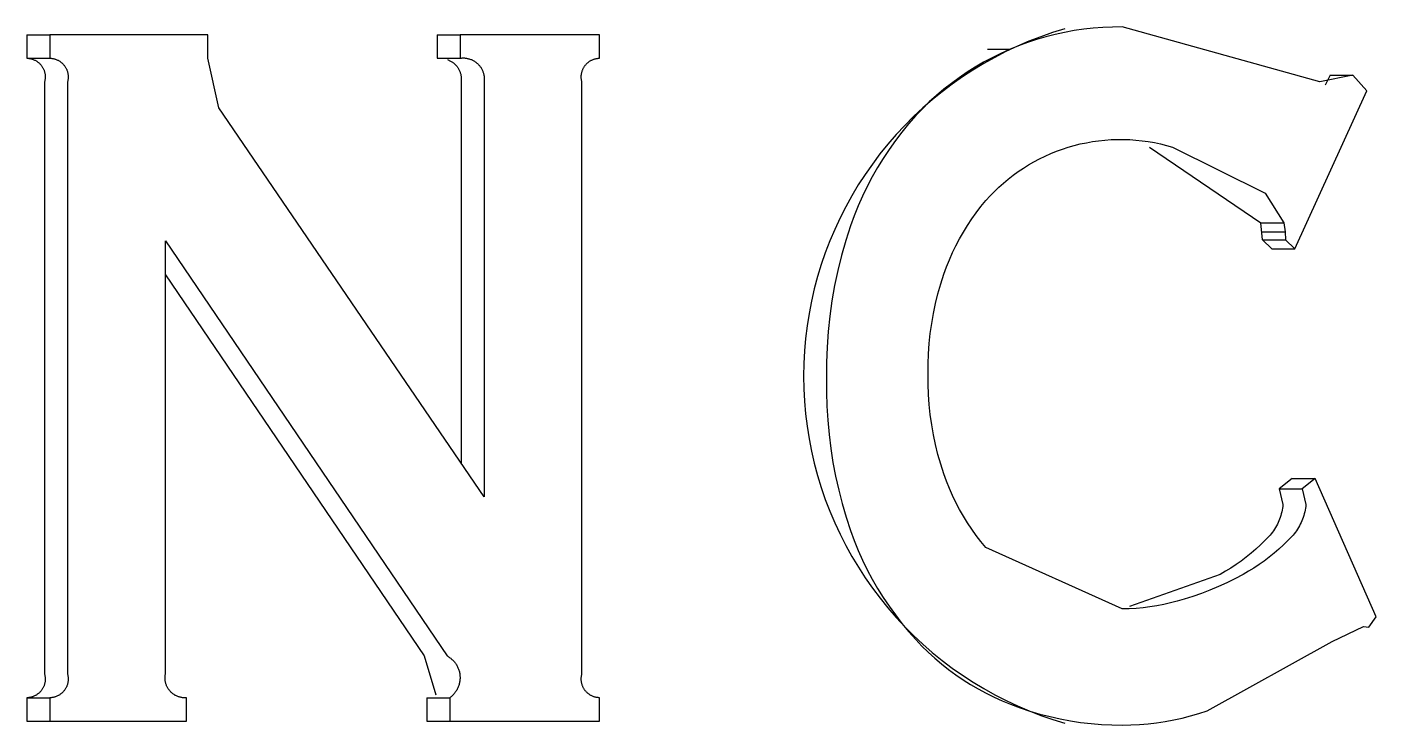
# Model space of a CAD drawing. Header units: millimetres. Extents: x 974 to 5700, y -47 to 3256.
# Drawn here: x 2800.243 to 2803.775, y 2651.844 to 2653.673 of the extents above; entities that cross this region are included whole.
import ezdxf

# ---------------------------------------------------------------- set-up
doc = ezdxf.new("R2010")
doc.units = ezdxf.units.MM
doc.header["$MEASUREMENT"] = 0
doc.layers.add('Utwórz2D linie widoczne', color=7, linetype='Continuous', true_color=0x000000)

msp = doc.modelspace()

# ---------------------------------------------------------------- linework, layer by layer
at = {"layer": 'Utwórz2D linie widoczne'}
for p, q in [((2800.2431, 2653.6526), (2800.2431, 2653.5911)), ((2800.2431, 2653.6526), (2800.3032, 2653.6526)), ((2800.3032, 2653.6526), (2800.3032, 2653.5911)), ((2800.7168, 2653.6526), (2800.3032, 2653.6526)), ((2800.7168, 2653.5911), (2800.7168, 2653.6526)), ((2801.3169, 2653.6526), (2801.3169, 2653.5911)), ((2801.3169, 2653.6526), (2801.377, 2653.6526)), ((2801.377, 2653.6526), (2801.377, 2653.5911)), ((2801.742, 2653.6526), (2801.377, 2653.6526)), ((2801.742, 2653.5911), (2801.742, 2653.6526)), ((2802.8976, 2653.6472), (2802.8668, 2653.6354)), ((2802.9111, 2653.6473), (2802.8869, 2653.6402)), ((2802.9287, 2653.6581), (2802.8976, 2653.6472)), ((2802.9355, 2653.6535), (2802.9111, 2653.6473)), ((2802.9603, 2653.6678), (2802.9287, 2653.6581)), ((2802.9602, 2653.6589), (2802.9355, 2653.6535)), ((2802.985, 2653.6634), (2802.9602, 2653.6589)), ((2803.01, 2653.6671), (2802.985, 2653.6634)), ((2803.0351, 2653.6699), (2803.01, 2653.6671)), ((2803.0602, 2653.6718), (2803.0351, 2653.6699)), ((2803.0855, 2653.6729), (2803.0602, 2653.6718)), ((2803.1107, 2653.673), (2803.0855, 2653.6729)), ((2803.628, 2653.5294), (2803.1107, 2653.673)), ((2802.7579, 2653.6149), (2802.818, 2653.6149)), ((2802.8066, 2653.6084), (2802.7772, 2653.5933)), ((2802.8159, 2653.614), (2802.7929, 2653.6036)), ((2802.8365, 2653.6224), (2802.8066, 2653.6084)), ((2802.8392, 2653.6235), (2802.8159, 2653.614)), ((2802.8668, 2653.6354), (2802.8365, 2653.6224)), ((2802.8629, 2653.6323), (2802.8392, 2653.6235)), ((2802.8869, 2653.6402), (2802.8629, 2653.6323)), ((2800.2431, 2653.5911), (2800.2448, 2653.5911)), ((2800.2431, 2653.5911), (2800.3032, 2653.5911)), ((2800.2448, 2653.5911), (2800.2465, 2653.5909)), ((2800.2465, 2653.5909), (2800.2482, 2653.5907)), ((2800.2482, 2653.5907), (2800.2499, 2653.5905)), ((2800.2499, 2653.5905), (2800.2516, 2653.5902)), ((2800.2516, 2653.5902), (2800.2532, 2653.5898)), ((2800.2532, 2653.5898), (2800.2549, 2653.5894)), ((2800.2549, 2653.5894), (2800.2565, 2653.5889)), ((2800.2565, 2653.5889), (2800.2581, 2653.5884)), ((2800.2581, 2653.5884), (2800.2597, 2653.5878)), ((2800.2597, 2653.5878), (2800.2613, 2653.5871)), ((2800.2613, 2653.5871), (2800.2628, 2653.5864)), ((2800.2628, 2653.5864), (2800.2644, 2653.5857)), ((2800.2644, 2653.5857), (2800.2659, 2653.5849)), ((2800.2659, 2653.5849), (2800.2673, 2653.584)), ((2800.2673, 2653.584), (2800.2688, 2653.5831)), ((2800.2688, 2653.5831), (2800.2702, 2653.5822)), ((2800.2702, 2653.5822), (2800.2716, 2653.5811)), ((2800.2716, 2653.5811), (2800.2729, 2653.5801)), ((2800.2729, 2653.5801), (2800.2742, 2653.579)), ((2800.2742, 2653.579), (2800.2755, 2653.5778)), ((2800.2755, 2653.5778), (2800.2767, 2653.5766)), ((2800.2767, 2653.5766), (2800.2779, 2653.5754)), ((2800.2779, 2653.5754), (2800.279, 2653.5741)), ((2800.279, 2653.5741), (2800.2801, 2653.5728)), ((2800.2801, 2653.5728), (2800.2811, 2653.5715)), ((2800.3032, 2653.5911), (2800.3049, 2653.5911)), ((2800.3049, 2653.5911), (2800.3066, 2653.5909)), ((2800.3066, 2653.5909), (2800.3083, 2653.5907)), ((2800.3083, 2653.5907), (2800.31, 2653.5905)), ((2800.31, 2653.5905), (2800.3117, 2653.5902)), ((2800.3117, 2653.5902), (2800.3133, 2653.5898)), ((2800.3133, 2653.5898), (2800.315, 2653.5894)), ((2800.315, 2653.5894), (2800.3166, 2653.5889)), ((2800.3166, 2653.5889), (2800.3182, 2653.5884)), ((2800.3182, 2653.5884), (2800.3198, 2653.5878)), ((2800.3198, 2653.5878), (2800.3214, 2653.5871)), ((2800.3214, 2653.5871), (2800.323, 2653.5864)), ((2800.323, 2653.5864), (2800.3245, 2653.5857)), ((2800.3245, 2653.5857), (2800.326, 2653.5849)), ((2800.326, 2653.5849), (2800.3275, 2653.584)), ((2800.3275, 2653.584), (2800.3289, 2653.5831)), ((2800.3289, 2653.5831), (2800.3303, 2653.5822)), ((2800.3303, 2653.5822), (2800.3317, 2653.5811)), ((2800.3317, 2653.5811), (2800.333, 2653.5801)), ((2800.333, 2653.5801), (2800.3343, 2653.579)), ((2800.3343, 2653.579), (2800.3356, 2653.5778)), ((2800.3356, 2653.5778), (2800.3368, 2653.5766)), ((2800.3368, 2653.5766), (2800.338, 2653.5754)), ((2800.338, 2653.5754), (2800.3391, 2653.5741)), ((2800.3391, 2653.5741), (2800.3402, 2653.5728)), ((2800.3402, 2653.5728), (2800.3412, 2653.5715)), ((2800.7458, 2653.4611), (2800.7168, 2653.5911)), ((2801.3169, 2653.5911), (2801.377, 2653.5911)), ((2801.3439, 2653.5874), (2801.3456, 2653.5868)), ((2801.3456, 2653.5868), (2801.3473, 2653.5861)), ((2801.3473, 2653.5861), (2801.349, 2653.5854)), ((2801.349, 2653.5854), (2801.3507, 2653.5846)), ((2801.3507, 2653.5846), (2801.3524, 2653.5838)), ((2801.3524, 2653.5838), (2801.354, 2653.5828)), ((2801.354, 2653.5828), (2801.3555, 2653.5819)), ((2801.3555, 2653.5819), (2801.3571, 2653.5809)), ((2801.3571, 2653.5809), (2801.3586, 2653.5798)), ((2801.3586, 2653.5798), (2801.3601, 2653.5787)), ((2801.3601, 2653.5787), (2801.3615, 2653.5775)), ((2801.3615, 2653.5775), (2801.3629, 2653.5763)), ((2801.3629, 2653.5763), (2801.3642, 2653.575)), ((2801.3642, 2653.575), (2801.3655, 2653.5737)), ((2801.3655, 2653.5737), (2801.3668, 2653.5723)), ((2801.3668, 2653.5723), (2801.368, 2653.5709)), ((2801.377, 2653.5911), (2801.3789, 2653.5914)), ((2801.3789, 2653.5914), (2801.3808, 2653.5916)), ((2801.3808, 2653.5916), (2801.3827, 2653.5917)), ((2801.3827, 2653.5917), (2801.3846, 2653.5917)), ((2801.3846, 2653.5917), (2801.3864, 2653.5917)), ((2801.3864, 2653.5917), (2801.3883, 2653.5917)), ((2801.3883, 2653.5917), (2801.3902, 2653.5915)), ((2801.3902, 2653.5915), (2801.3921, 2653.5913)), ((2801.3921, 2653.5913), (2801.394, 2653.5911)), ((2801.394, 2653.5911), (2801.3958, 2653.5907)), ((2801.3958, 2653.5907), (2801.3977, 2653.5903)), ((2801.3977, 2653.5903), (2801.3995, 2653.5899)), ((2801.3995, 2653.5899), (2801.4013, 2653.5894)), ((2801.4013, 2653.5894), (2801.4031, 2653.5888)), ((2801.4031, 2653.5888), (2801.4049, 2653.5881)), ((2801.4049, 2653.5881), (2801.4067, 2653.5874)), ((2801.4067, 2653.5874), (2801.4084, 2653.5867)), ((2801.4084, 2653.5867), (2801.4101, 2653.5858)), ((2801.4101, 2653.5858), (2801.4118, 2653.585)), ((2801.4118, 2653.585), (2801.4134, 2653.584)), ((2801.4134, 2653.584), (2801.415, 2653.583)), ((2801.415, 2653.583), (2801.4166, 2653.582)), ((2801.4166, 2653.582), (2801.4181, 2653.5809)), ((2801.4181, 2653.5809), (2801.4196, 2653.5797)), ((2801.4196, 2653.5797), (2801.4211, 2653.5785)), ((2801.4211, 2653.5785), (2801.4225, 2653.5773)), ((2801.4225, 2653.5773), (2801.4239, 2653.576)), ((2801.4239, 2653.576), (2801.4252, 2653.5746)), ((2801.4252, 2653.5746), (2801.4265, 2653.5732)), ((2801.4265, 2653.5732), (2801.4277, 2653.5718)), ((2801.4277, 2653.5718), (2801.4289, 2653.5703)), ((2801.704, 2653.5714), (2801.7051, 2653.5728)), ((2801.7051, 2653.5728), (2801.7062, 2653.5741)), ((2801.7062, 2653.5741), (2801.7073, 2653.5753)), ((2801.7073, 2653.5753), (2801.7085, 2653.5766)), ((2801.7085, 2653.5766), (2801.7097, 2653.5778)), ((2801.7097, 2653.5778), (2801.7109, 2653.5789)), ((2801.7109, 2653.5789), (2801.7122, 2653.58)), ((2801.7122, 2653.58), (2801.7136, 2653.5811)), ((2801.7136, 2653.5811), (2801.7149, 2653.5821)), ((2801.7149, 2653.5821), (2801.7163, 2653.583)), ((2801.7163, 2653.583), (2801.7178, 2653.584)), ((2801.7178, 2653.584), (2801.7192, 2653.5848)), ((2801.7192, 2653.5848), (2801.7207, 2653.5856)), ((2801.7207, 2653.5856), (2801.7223, 2653.5864)), ((2801.7223, 2653.5864), (2801.7238, 2653.5871)), ((2801.7238, 2653.5871), (2801.7254, 2653.5877)), ((2801.7254, 2653.5877), (2801.727, 2653.5883)), ((2801.727, 2653.5883), (2801.7286, 2653.5889)), ((2801.7286, 2653.5889), (2801.7302, 2653.5894)), ((2801.7302, 2653.5894), (2801.7319, 2653.5898)), ((2801.7319, 2653.5898), (2801.7335, 2653.5902)), ((2801.7335, 2653.5902), (2801.7352, 2653.5905)), ((2801.7352, 2653.5905), (2801.7369, 2653.5907)), ((2801.7369, 2653.5907), (2801.7386, 2653.5909)), ((2801.7386, 2653.5909), (2801.7403, 2653.5911)), ((2801.7403, 2653.5911), (2801.742, 2653.5911)), ((2802.7484, 2653.5773), (2802.7202, 2653.5602)), ((2802.748, 2653.5805), (2802.7262, 2653.5678)), ((2802.7702, 2653.5924), (2802.748, 2653.5805)), ((2802.7772, 2653.5933), (2802.7484, 2653.5773)), ((2802.7929, 2653.6036), (2802.7702, 2653.5924)), ((2800.2811, 2653.5715), (2800.2821, 2653.5701)), ((2800.2821, 2653.5701), (2800.2831, 2653.5687)), ((2800.2831, 2653.5687), (2800.284, 2653.5672)), ((2800.284, 2653.5672), (2800.2848, 2653.5658)), ((2800.2848, 2653.5658), (2800.2856, 2653.5642)), ((2800.2856, 2653.5642), (2800.2864, 2653.5627)), ((2800.2864, 2653.5627), (2800.287, 2653.5612)), ((2800.287, 2653.5612), (2800.2877, 2653.5596)), ((2800.2877, 2653.5596), (2800.2882, 2653.558)), ((2800.2882, 2653.558), (2800.2888, 2653.5563)), ((2800.2888, 2653.5563), (2800.2892, 2653.5547)), ((2800.2892, 2653.5547), (2800.2896, 2653.553)), ((2800.2896, 2653.553), (2800.29, 2653.5514)), ((2800.29, 2653.5514), (2800.2903, 2653.5497)), ((2800.2903, 2653.5497), (2800.2905, 2653.548)), ((2800.2905, 2653.548), (2800.2907, 2653.5463)), ((2800.2906, 2653.5378), (2800.2905, 2653.5361)), ((2800.2908, 2653.5395), (2800.2906, 2653.5378)), ((2800.2907, 2653.5463), (2800.2908, 2653.5446)), ((2800.2908, 2653.5446), (2800.2908, 2653.5429)), ((2800.2908, 2653.5429), (2800.2908, 2653.5412)), ((2800.2908, 2653.5412), (2800.2908, 2653.5395)), ((2800.3412, 2653.5715), (2800.3422, 2653.5701)), ((2800.3422, 2653.5701), (2800.3432, 2653.5687)), ((2800.3432, 2653.5687), (2800.3441, 2653.5672)), ((2800.3441, 2653.5672), (2800.3449, 2653.5658)), ((2800.3449, 2653.5658), (2800.3457, 2653.5642)), ((2800.3457, 2653.5642), (2800.3465, 2653.5627)), ((2800.3465, 2653.5627), (2800.3471, 2653.5612)), ((2800.3471, 2653.5612), (2800.3478, 2653.5596)), ((2800.3478, 2653.5596), (2800.3484, 2653.558)), ((2800.3484, 2653.558), (2800.3489, 2653.5563)), ((2800.3489, 2653.5563), (2800.3493, 2653.5547)), ((2800.3493, 2653.5547), (2800.3497, 2653.553)), ((2800.3497, 2653.553), (2800.3501, 2653.5514)), ((2800.3501, 2653.5514), (2800.3504, 2653.5497)), ((2800.3504, 2653.5497), (2800.3506, 2653.548)), ((2800.3506, 2653.548), (2800.3508, 2653.5463)), ((2800.3507, 2653.5378), (2800.3506, 2653.5361)), ((2800.3509, 2653.5395), (2800.3507, 2653.5378)), ((2800.3508, 2653.5463), (2800.3509, 2653.5446)), ((2800.3509, 2653.5446), (2800.3509, 2653.5429)), ((2800.3509, 2653.5429), (2800.3509, 2653.5412)), ((2800.3509, 2653.5412), (2800.3509, 2653.5395)), ((2801.368, 2653.5709), (2801.3692, 2653.5695)), ((2801.3692, 2653.5695), (2801.3703, 2653.568)), ((2801.3703, 2653.568), (2801.3713, 2653.5665)), ((2801.3713, 2653.5665), (2801.3723, 2653.5649)), ((2801.3723, 2653.5649), (2801.3733, 2653.5633)), ((2801.3733, 2653.5633), (2801.3742, 2653.5617)), ((2801.3742, 2653.5617), (2801.375, 2653.5601)), ((2801.375, 2653.5601), (2801.3758, 2653.5584)), ((2801.3758, 2653.5584), (2801.3765, 2653.5567)), ((2801.3765, 2653.5567), (2801.3772, 2653.5549)), ((2801.3772, 2653.5549), (2801.3778, 2653.5532)), ((2801.3778, 2653.5532), (2801.3783, 2653.5514)), ((2801.3783, 2653.5514), (2801.3788, 2653.5496)), ((2801.3788, 2653.5496), (2801.3792, 2653.5478)), ((2801.3792, 2653.5478), (2801.3795, 2653.546)), ((2801.3795, 2653.546), (2801.3798, 2653.5442)), ((2801.3798, 2653.5442), (2801.3801, 2653.5424)), ((2801.3801, 2653.5424), (2801.3802, 2653.5405)), ((2801.3802, 2653.5405), (2801.3803, 2653.5387)), ((2801.3803, 2653.5387), (2801.3803, 2653.5368)), ((2801.3803, 2653.5368), (2801.3803, 2653.535)), ((2801.4289, 2653.5703), (2801.43, 2653.5688)), ((2801.43, 2653.5688), (2801.4311, 2653.5673)), ((2801.4311, 2653.5673), (2801.4321, 2653.5657)), ((2801.4321, 2653.5657), (2801.4331, 2653.564)), ((2801.4331, 2653.564), (2801.434, 2653.5624)), ((2801.434, 2653.5624), (2801.4349, 2653.5607)), ((2801.4349, 2653.5607), (2801.4357, 2653.559)), ((2801.4357, 2653.559), (2801.4364, 2653.5572)), ((2801.4364, 2653.5572), (2801.4371, 2653.5555)), ((2801.4371, 2653.5555), (2801.4377, 2653.5537)), ((2801.4377, 2653.5537), (2801.4382, 2653.5519)), ((2801.4382, 2653.5519), (2801.4387, 2653.5501)), ((2801.4387, 2653.5501), (2801.4392, 2653.5482)), ((2801.4392, 2653.5482), (2801.4395, 2653.5464)), ((2801.4395, 2653.5464), (2801.4398, 2653.5445)), ((2801.4398, 2653.5445), (2801.4401, 2653.5426)), ((2801.4401, 2653.5426), (2801.4403, 2653.5407)), ((2801.4403, 2653.5407), (2801.4404, 2653.5389)), ((2801.4404, 2653.5389), (2801.4404, 2653.537)), ((2801.4404, 2653.537), (2801.4404, 2653.5351)), ((2801.6944, 2653.5446), (2801.6946, 2653.5463)), ((2801.6944, 2653.5429), (2801.6944, 2653.5446)), ((2801.6944, 2653.5412), (2801.6944, 2653.5429)), ((2801.6945, 2653.5395), (2801.6944, 2653.5412)), ((2801.6946, 2653.5378), (2801.6945, 2653.5395)), ((2801.6946, 2653.5463), (2801.6947, 2653.548)), ((2801.6948, 2653.5361), (2801.6946, 2653.5378)), ((2801.6947, 2653.548), (2801.695, 2653.5497)), ((2801.695, 2653.5497), (2801.6952, 2653.5513)), ((2801.6952, 2653.5513), (2801.6956, 2653.553)), ((2801.6956, 2653.553), (2801.696, 2653.5547)), ((2801.696, 2653.5547), (2801.6965, 2653.5563)), ((2801.6965, 2653.5563), (2801.697, 2653.5579)), ((2801.697, 2653.5579), (2801.6975, 2653.5595)), ((2801.6975, 2653.5595), (2801.6982, 2653.5611)), ((2801.6982, 2653.5611), (2801.6988, 2653.5627)), ((2801.6988, 2653.5627), (2801.6996, 2653.5642)), ((2801.6996, 2653.5642), (2801.7004, 2653.5657)), ((2801.7004, 2653.5657), (2801.7012, 2653.5672)), ((2801.7012, 2653.5672), (2801.7021, 2653.5686)), ((2801.7021, 2653.5686), (2801.7031, 2653.57)), ((2801.7031, 2653.57), (2801.704, 2653.5714)), ((2802.684, 2653.5401), (2802.6636, 2653.5252)), ((2802.6925, 2653.5422), (2802.6655, 2653.5232)), ((2802.7049, 2653.5543), (2802.684, 2653.5401)), ((2802.7202, 2653.5602), (2802.6925, 2653.5422)), ((2802.7262, 2653.5678), (2802.7049, 2653.5543)), ((2803.7151, 2653.5466), (2803.628, 2653.5294)), ((2803.655, 2653.5466), (2803.6425, 2653.5205)), ((2803.655, 2653.5466), (2803.7151, 2653.5466)), ((2803.7513, 2653.5056), (2803.7151, 2653.5466)), ((2800.2896, 2653.5311), (2800.2891, 2653.5294)), ((2800.2891, 2653.5294), (2800.2891, 2651.9768)), ((2800.2899, 2653.5327), (2800.2896, 2653.5311)), ((2800.2902, 2653.5344), (2800.2899, 2653.5327)), ((2800.2905, 2653.5361), (2800.2902, 2653.5344)), ((2800.3497, 2653.5311), (2800.3492, 2653.5294)), ((2800.3492, 2653.5294), (2800.3492, 2651.9768)), ((2800.35, 2653.5327), (2800.3497, 2653.5311)), ((2800.3503, 2653.5344), (2800.35, 2653.5327)), ((2800.3506, 2653.5361), (2800.3503, 2653.5344)), ((2801.3801, 2653.5313), (2801.3798, 2653.5294)), ((2801.3798, 2653.5294), (2801.3798, 2652.5301)), ((2801.3802, 2653.5331), (2801.3801, 2653.5313)), ((2801.3803, 2653.535), (2801.3802, 2653.5331)), ((2801.4402, 2653.5313), (2801.4399, 2653.5294)), ((2801.4399, 2653.5294), (2801.4399, 2652.4419)), ((2801.4403, 2653.5332), (2801.4402, 2653.5313)), ((2801.4404, 2653.5351), (2801.4403, 2653.5332)), ((2801.695, 2653.5344), (2801.6948, 2653.5361)), ((2801.6953, 2653.5327), (2801.695, 2653.5344)), ((2801.6957, 2653.5311), (2801.6953, 2653.5327)), ((2801.6961, 2653.5294), (2801.6957, 2653.5311)), ((2801.6961, 2651.9768), (2801.6961, 2653.5294)), ((2802.6392, 2653.5033), (2802.6136, 2653.4825)), ((2802.6438, 2653.5096), (2802.6245, 2653.4933)), ((2802.6655, 2653.5232), (2802.6392, 2653.5033)), ((2802.6636, 2653.5252), (2802.6438, 2653.5096)), ((2803.5628, 2653.0918), (2803.7513, 2653.5056)), ((2802.6058, 2653.4764), (2802.5877, 2653.4588)), ((2802.6136, 2653.4825), (2802.5888, 2653.4609)), ((2802.6245, 2653.4933), (2802.6058, 2653.4764)), ((2801.4399, 2652.4419), (2800.7458, 2653.4611)), ((2802.5647, 2653.4383), (2802.5414, 2653.4149)), ((2802.5702, 2653.4406), (2802.5517, 2653.4194)), ((2802.5888, 2653.4609), (2802.5647, 2653.4383)), ((2802.5877, 2653.4588), (2802.5702, 2653.4406)), ((2802.534, 2653.3976), (2802.517, 2653.3752)), ((2802.5414, 2653.4149), (2802.5189, 2653.3908)), ((2802.5517, 2653.4194), (2802.534, 2653.3976)), ((2802.4973, 2653.3659), (2802.4766, 2653.3402)), ((2802.5189, 2653.3908), (2802.4973, 2653.3659)), ((2802.517, 2653.3752), (2802.5007, 2653.3522)), ((2802.9697, 2653.358), (2802.9854, 2653.3625)), ((2802.9854, 2653.3625), (2803.0011, 2653.3664)), ((2803.0011, 2653.3664), (2803.0171, 2653.3698)), ((2803.0171, 2653.3698), (2803.0331, 2653.3727)), ((2803.0331, 2653.3727), (2803.0492, 2653.3749)), ((2803.0492, 2653.3749), (2803.0654, 2653.3766)), ((2803.0654, 2653.3766), (2803.0817, 2653.3778)), ((2803.0817, 2653.3778), (2803.0979, 2653.3784)), ((2803.0979, 2653.3784), (2803.1142, 2653.3784)), ((2803.1142, 2653.3784), (2803.1305, 2653.3778)), ((2803.1305, 2653.3778), (2803.1467, 2653.3767)), ((2803.1467, 2653.3767), (2803.1629, 2653.375)), ((2803.1629, 2653.375), (2803.1791, 2653.3728)), ((2803.1791, 2653.3728), (2803.1951, 2653.37)), ((2803.1951, 2653.37), (2803.211, 2653.3666)), ((2803.211, 2653.3666), (2803.2268, 2653.3627)), ((2803.2268, 2653.3627), (2803.2425, 2653.3582)), ((2802.4766, 2653.3402), (2802.4568, 2653.3138)), ((2802.4852, 2653.3287), (2802.4705, 2653.3047)), ((2802.5007, 2653.3522), (2802.4852, 2653.3287)), ((2802.8799, 2653.3199), (2802.8943, 2653.3276)), ((2802.8943, 2653.3276), (2802.9089, 2653.3347)), ((2802.9089, 2653.3347), (2802.9238, 2653.3413)), ((2802.9238, 2653.3413), (2802.9389, 2653.3474)), ((2802.9389, 2653.3474), (2802.9542, 2653.353)), ((2802.9542, 2653.353), (2802.9697, 2653.358)), ((2803.1824, 2653.3582), (2803.4738, 2653.1601)), ((2803.2425, 2653.3582), (2803.4855, 2653.2371)), ((2802.4568, 2653.3138), (2802.4379, 2653.2868)), ((2802.4705, 2653.3047), (2802.4566, 2653.2802)), ((2802.8253, 2653.2846), (2802.8385, 2653.2941)), ((2802.8385, 2653.2941), (2802.852, 2653.3032)), ((2802.852, 2653.3032), (2802.8658, 2653.3118)), ((2802.8658, 2653.3118), (2802.8799, 2653.3199)), ((2802.4199, 2653.2591), (2802.403, 2653.2308)), ((2802.4379, 2653.2868), (2802.4199, 2653.2591)), ((2802.4435, 2653.2553), (2802.4312, 2653.23)), ((2802.4566, 2653.2802), (2802.4435, 2653.2553)), ((2802.7879, 2653.2532), (2802.8, 2653.2641)), ((2802.8, 2653.2641), (2802.8125, 2653.2745)), ((2802.8125, 2653.2745), (2802.8253, 2653.2846)), ((2802.403, 2653.2308), (2802.387, 2653.2019)), ((2802.4312, 2653.23), (2802.4198, 2653.2043)), ((2802.7539, 2653.2181), (2802.7648, 2653.2302)), ((2802.7648, 2653.2302), (2802.7761, 2653.2419)), ((2802.7761, 2653.2419), (2802.7879, 2653.2532)), ((2803.4855, 2653.2371), (2803.5339, 2653.1601)), ((2802.387, 2653.2019), (2802.3721, 2653.1725)), ((2802.4198, 2653.2043), (2802.4093, 2653.1782)), ((2802.7168, 2653.1698), (2802.7286, 2653.1863)), ((2802.7286, 2653.1863), (2802.741, 2653.2024)), ((2802.741, 2653.2024), (2802.7539, 2653.2181)), ((2802.3721, 2653.1725), (2802.3582, 2653.1426)), ((2802.3996, 2653.1517), (2802.3871, 2653.1131)), ((2802.4093, 2653.1782), (2802.3996, 2653.1517)), ((2802.6949, 2653.1355), (2802.7056, 2653.1528)), ((2802.7056, 2653.1528), (2802.7168, 2653.1698)), ((2803.4784, 2653.1156), (2803.4738, 2653.1601)), ((2803.4738, 2653.1601), (2803.5339, 2653.1601)), ((2803.5339, 2653.1601), (2803.5374, 2653.1362)), ((2802.3582, 2653.1426), (2802.3453, 2653.1122)), ((2802.3871, 2653.1131), (2802.376, 2653.0741)), ((2802.6754, 2653.0999), (2802.6849, 2653.1179)), ((2802.6849, 2653.1179), (2802.6949, 2653.1355)), ((2803.4773, 2653.1362), (2803.5374, 2653.1362)), ((2803.4784, 2653.1156), (2803.5027, 2653.0918)), ((2803.4784, 2653.1156), (2803.5385, 2653.1156)), ((2803.5374, 2653.1362), (2803.5385, 2653.1156)), ((2803.5385, 2653.1156), (2803.5628, 2653.0918)), ((2800.6056, 2653.1124), (2801.3431, 2652.025)), ((2800.6056, 2651.9768), (2800.6056, 2653.1124)), ((2802.3335, 2653.0814), (2802.3228, 2653.0502)), ((2802.3453, 2653.1122), (2802.3335, 2653.0814)), ((2802.6584, 2653.063), (2802.6666, 2653.0816)), ((2802.6666, 2653.0816), (2802.6754, 2653.0999)), ((2803.5027, 2653.0918), (2803.5628, 2653.0918)), ((2802.3228, 2653.0502), (2802.3131, 2653.0187)), ((2802.376, 2653.0741), (2802.3662, 2653.0348)), ((2802.6439, 2653.025), (2802.6508, 2653.0441)), ((2802.6508, 2653.0441), (2802.6584, 2653.063)), ((2800.6056, 2653.0237), (2801.283, 2652.025)), ((2802.3131, 2653.0187), (2802.3046, 2652.9868)), ((2802.3662, 2653.0348), (2802.3578, 2652.9951)), ((2802.6358, 2652.9996), (2802.6439, 2653.025)), ((2802.3046, 2652.9868), (2802.2972, 2652.9546)), ((2802.3578, 2652.9951), (2802.3508, 2652.9551)), ((2802.6221, 2652.9482), (2802.6285, 2652.974)), ((2802.6285, 2652.974), (2802.6358, 2652.9996)), ((2802.2972, 2652.9546), (2802.2909, 2652.9222)), ((2802.3508, 2652.9551), (2802.3452, 2652.915)), ((2802.6167, 2652.9222), (2802.6221, 2652.9482)), ((2802.2909, 2652.9222), (2802.2858, 2652.8897)), ((2802.3452, 2652.915), (2802.341, 2652.8746)), ((2802.6121, 2652.8959), (2802.6167, 2652.9222)), ((2802.2858, 2652.8897), (2802.2818, 2652.8569)), ((2802.341, 2652.8746), (2802.3381, 2652.8342)), ((2802.6056, 2652.8431), (2802.6084, 2652.8696)), ((2802.6084, 2652.8696), (2802.6121, 2652.8959)), ((2802.2818, 2652.8569), (2802.2789, 2652.824)), ((2802.3381, 2652.8342), (2802.3368, 2652.7936)), ((2802.6038, 2652.8166), (2802.6056, 2652.8431)), ((2802.2789, 2652.824), (2802.2772, 2652.7911)), ((2802.6029, 2652.79), (2802.6038, 2652.8166)), ((2802.2772, 2652.7911), (2802.2766, 2652.7581)), ((2802.3368, 2652.7936), (2802.3368, 2652.7531)), ((2802.6029, 2652.7634), (2802.6029, 2652.79)), ((2802.6029, 2652.7367), (2802.6029, 2652.7634)), ((2802.2766, 2652.7581), (2802.2772, 2652.7251)), ((2802.2772, 2652.7251), (2802.2789, 2652.6922)), ((2802.3368, 2652.7531), (2802.3366, 2652.7161)), ((2802.6038, 2652.7102), (2802.6029, 2652.7367)), ((2802.2789, 2652.6922), (2802.2818, 2652.6593)), ((2802.3366, 2652.7161), (2802.3377, 2652.6791)), ((2802.6056, 2652.6836), (2802.6038, 2652.7102)), ((2802.2818, 2652.6593), (2802.2858, 2652.6266)), ((2802.3377, 2652.6791), (2802.3399, 2652.6422)), ((2802.6084, 2652.6571), (2802.6056, 2652.6836)), ((2802.6121, 2652.6308), (2802.6084, 2652.6571)), ((2802.2858, 2652.6266), (2802.291, 2652.594)), ((2802.3399, 2652.6422), (2802.3433, 2652.6053)), ((2802.6166, 2652.6046), (2802.6121, 2652.6308)), ((2802.291, 2652.594), (2802.2973, 2652.5616)), ((2802.3433, 2652.6053), (2802.3479, 2652.5686)), ((2802.6221, 2652.5785), (2802.6166, 2652.6046)), ((2802.2973, 2652.5616), (2802.3047, 2652.5295)), ((2802.3479, 2652.5686), (2802.3536, 2652.5321)), ((2802.6285, 2652.5527), (2802.6221, 2652.5785)), ((2802.6358, 2652.5271), (2802.6285, 2652.5527)), ((2802.3047, 2652.5295), (2802.3132, 2652.4976)), ((2802.3536, 2652.5321), (2802.3605, 2652.4957)), ((2802.6439, 2652.5018), (2802.6358, 2652.5271)), ((2802.3132, 2652.4976), (2802.3228, 2652.466)), ((2802.3605, 2652.4957), (2802.3686, 2652.4596)), ((2802.6508, 2652.4827), (2802.6439, 2652.5018)), ((2802.6584, 2652.4638), (2802.6508, 2652.4827)), ((2803.5558, 2652.4896), (2803.5221, 2652.4626)), ((2803.5558, 2652.4896), (2803.6159, 2652.4896)), ((2803.6159, 2652.4896), (2803.5822, 2652.4626)), ((2803.7755, 2652.1275), (2803.6159, 2652.4896)), ((2802.3228, 2652.466), (2802.3335, 2652.4348)), ((2802.3686, 2652.4596), (2802.3778, 2652.4238)), ((2802.6666, 2652.4452), (2802.6584, 2652.4638)), ((2802.6754, 2652.4269), (2802.6666, 2652.4452)), ((2803.5221, 2652.4626), (2803.5317, 2652.4213)), ((2803.5221, 2652.4626), (2803.5822, 2652.4626)), ((2803.5822, 2652.4626), (2803.5918, 2652.4213)), ((2802.3335, 2652.4348), (2802.3453, 2652.404)), ((2802.3778, 2652.4238), (2802.3882, 2652.3883)), ((2802.6848, 2652.4089), (2802.6754, 2652.4269)), ((2802.6949, 2652.3912), (2802.6848, 2652.4089)), ((2803.5297, 2652.4068), (2803.5287, 2652.402)), ((2803.5305, 2652.4116), (2803.5297, 2652.4068)), ((2803.5312, 2652.4164), (2803.5305, 2652.4116)), ((2803.5317, 2652.4213), (2803.5312, 2652.4164)), ((2803.5898, 2652.4068), (2803.5888, 2652.402)), ((2803.5907, 2652.4116), (2803.5898, 2652.4068)), ((2803.5913, 2652.4164), (2803.5907, 2652.4116)), ((2803.5918, 2652.4213), (2803.5913, 2652.4164)), ((2802.3453, 2652.404), (2802.3582, 2652.3737)), ((2802.3582, 2652.3737), (2802.3721, 2652.3437)), ((2802.3882, 2652.3883), (2802.3996, 2652.3531)), ((2802.7056, 2652.3739), (2802.6949, 2652.3912)), ((2802.7168, 2652.357), (2802.7056, 2652.3739)), ((2803.5193, 2652.3742), (2803.5172, 2652.3698)), ((2803.5212, 2652.3787), (2803.5193, 2652.3742)), ((2803.5231, 2652.3832), (2803.5212, 2652.3787)), ((2803.5247, 2652.3878), (2803.5231, 2652.3832)), ((2803.5262, 2652.3925), (2803.5247, 2652.3878)), ((2803.5275, 2652.3972), (2803.5262, 2652.3925)), ((2803.5287, 2652.402), (2803.5275, 2652.3972)), ((2803.5794, 2652.3742), (2803.5773, 2652.3698)), ((2803.5814, 2652.3787), (2803.5794, 2652.3742)), ((2803.5832, 2652.3832), (2803.5814, 2652.3787)), ((2803.5848, 2652.3878), (2803.5832, 2652.3832)), ((2803.5863, 2652.3925), (2803.5848, 2652.3878)), ((2803.5876, 2652.3972), (2803.5863, 2652.3925)), ((2803.5888, 2652.402), (2803.5876, 2652.3972)), ((2802.3721, 2652.3437), (2802.3871, 2652.3143)), ((2802.3996, 2652.3531), (2802.4093, 2652.3269)), ((2802.7286, 2652.3404), (2802.7168, 2652.357)), ((2802.741, 2652.3243), (2802.7286, 2652.3404)), ((2803.4949, 2652.3377), (2803.4915, 2652.3342)), ((2803.4982, 2652.3413), (2803.4949, 2652.3377)), ((2803.5013, 2652.3451), (2803.4982, 2652.3413)), ((2803.5043, 2652.349), (2803.5013, 2652.3451)), ((2803.5072, 2652.353), (2803.5043, 2652.349)), ((2803.5099, 2652.357), (2803.5072, 2652.353)), ((2803.5124, 2652.3612), (2803.5099, 2652.357)), ((2803.5149, 2652.3655), (2803.5124, 2652.3612)), ((2803.5172, 2652.3698), (2803.5149, 2652.3655)), ((2803.555, 2652.3377), (2803.5517, 2652.3342)), ((2803.5583, 2652.3413), (2803.555, 2652.3377)), ((2803.5614, 2652.3451), (2803.5583, 2652.3413)), ((2803.5644, 2652.349), (2803.5614, 2652.3451)), ((2803.5673, 2652.353), (2803.5644, 2652.349)), ((2803.57, 2652.357), (2803.5673, 2652.353)), ((2803.5726, 2652.3612), (2803.57, 2652.357)), ((2803.575, 2652.3655), (2803.5726, 2652.3612)), ((2803.5773, 2652.3698), (2803.575, 2652.3655)), ((2802.3871, 2652.3143), (2802.4031, 2652.2855)), ((2802.4093, 2652.3269), (2802.4198, 2652.3011)), ((2802.4198, 2652.3011), (2802.4312, 2652.2756)), ((2802.7539, 2652.3086), (2802.741, 2652.3243)), ((2803.1107, 2652.1478), (2802.7539, 2652.3086)), ((2803.4608, 2652.3046), (2803.4485, 2652.2938)), ((2803.4728, 2652.3158), (2803.4608, 2652.3046)), ((2803.4844, 2652.3274), (2803.4728, 2652.3158)), ((2803.488, 2652.3307), (2803.4844, 2652.3274)), ((2803.4915, 2652.3342), (2803.488, 2652.3307)), ((2803.5209, 2652.3046), (2803.5086, 2652.2938)), ((2803.5329, 2652.3158), (2803.5209, 2652.3046)), ((2803.5445, 2652.3274), (2803.5329, 2652.3158)), ((2803.5482, 2652.3307), (2803.5445, 2652.3274)), ((2803.5517, 2652.3342), (2803.5482, 2652.3307)), ((2802.4031, 2652.2855), (2802.42, 2652.2572)), ((2802.4312, 2652.2756), (2802.4434, 2652.2505)), ((2803.4226, 2652.2735), (2803.4092, 2652.2641)), ((2803.4357, 2652.2835), (2803.4226, 2652.2735)), ((2803.4485, 2652.2938), (2803.4357, 2652.2835)), ((2803.4827, 2652.2735), (2803.4693, 2652.2641)), ((2803.4958, 2652.2835), (2803.4827, 2652.2735)), ((2803.5086, 2652.2938), (2803.4958, 2652.2835)), ((2802.42, 2652.2572), (2802.438, 2652.2295)), ((2802.438, 2652.2295), (2802.4569, 2652.2024)), ((2802.4434, 2652.2505), (2802.4565, 2652.2259)), ((2803.3672, 2652.2385), (2803.1297, 2652.1542)), ((2803.3815, 2652.2466), (2803.3672, 2652.2385)), ((2803.3955, 2652.2551), (2803.3815, 2652.2466)), ((2803.4092, 2652.2641), (2803.3955, 2652.2551)), ((2803.4273, 2652.2385), (2803.4061, 2652.2272)), ((2803.4416, 2652.2466), (2803.4273, 2652.2385)), ((2803.4556, 2652.2551), (2803.4416, 2652.2466)), ((2803.4693, 2652.2641), (2803.4556, 2652.2551)), ((2802.4565, 2652.2259), (2802.4704, 2652.2017)), ((2802.4569, 2652.2024), (2802.4767, 2652.1761)), ((2802.4704, 2652.2017), (2802.4852, 2652.178)), ((2803.3407, 2652.1973), (2803.3183, 2652.1888)), ((2803.3628, 2652.2066), (2803.3407, 2652.1973)), ((2803.3846, 2652.2166), (2803.3628, 2652.2066)), ((2803.4061, 2652.2272), (2803.3846, 2652.2166)), ((2802.4767, 2652.1761), (2802.4974, 2652.1504)), ((2802.4852, 2652.178), (2802.5007, 2652.1548)), ((2803.2197, 2652.1597), (2803.2017, 2652.1562)), ((2803.2375, 2652.1638), (2803.2197, 2652.1597)), ((2803.2552, 2652.1684), (2803.2375, 2652.1638)), ((2803.2727, 2652.1737), (2803.2552, 2652.1684)), ((2803.2956, 2652.1809), (2803.2727, 2652.1737)), ((2803.3183, 2652.1888), (2803.2956, 2652.1809)), ((2802.4974, 2652.1504), (2802.519, 2652.1255)), ((2802.5007, 2652.1548), (2802.5169, 2652.1322)), ((2802.5169, 2652.1322), (2802.534, 2652.1101)), ((2802.519, 2652.1255), (2802.5415, 2652.1013)), ((2803.129, 2652.1483), (2803.1107, 2652.1478)), ((2803.1473, 2652.1493), (2803.129, 2652.1483)), ((2803.1655, 2652.151), (2803.1473, 2652.1493)), ((2803.1836, 2652.1533), (2803.1655, 2652.151)), ((2803.2017, 2652.1562), (2803.1836, 2652.1533)), ((2803.7563, 2652.1001), (2803.7755, 2652.1275)), ((2802.534, 2652.1101), (2802.5517, 2652.0886)), ((2802.5415, 2652.1013), (2802.5648, 2652.078)), ((2802.5517, 2652.0886), (2802.5702, 2652.0677)), ((2803.6607, 2652.0624), (2803.7428, 2652.1018)), ((2803.7429, 2652.1018), (2803.7563, 2652.1001)), ((2802.5648, 2652.078), (2802.5889, 2652.0554)), ((2802.5702, 2652.0677), (2802.5863, 2652.0508)), ((2802.5889, 2652.0554), (2802.6137, 2652.0337)), ((2803.3331, 2651.8811), (2803.6607, 2652.0624)), ((2801.283, 2652.025), (2801.3138, 2651.923)), ((2801.3431, 2652.025), (2801.345, 2652.0238)), ((2801.345, 2652.0238), (2801.347, 2652.0227)), ((2801.347, 2652.0227), (2801.3488, 2652.0214)), ((2801.3488, 2652.0214), (2801.3507, 2652.0201)), ((2801.3507, 2652.0201), (2801.3525, 2652.0187)), ((2801.3525, 2652.0187), (2801.3542, 2652.0173)), ((2802.5863, 2652.0508), (2802.603, 2652.0346)), ((2802.603, 2652.0346), (2802.6202, 2652.0189)), ((2802.6137, 2652.0337), (2802.6393, 2652.0129)), ((2802.6202, 2652.0189), (2802.638, 2652.0038)), ((2801.3542, 2652.0173), (2801.3559, 2652.0158)), ((2801.3559, 2652.0158), (2801.3575, 2652.0142)), ((2801.3575, 2652.0142), (2801.3591, 2652.0126)), ((2801.3591, 2652.0126), (2801.3606, 2652.011)), ((2801.3606, 2652.011), (2801.3621, 2652.0092)), ((2801.3621, 2652.0092), (2801.3635, 2652.0075)), ((2801.3635, 2652.0075), (2801.3649, 2652.0057)), ((2801.3649, 2652.0057), (2801.3661, 2652.0038)), ((2801.3661, 2652.0038), (2801.3674, 2652.0019)), ((2801.3674, 2652.0019), (2801.3685, 2652)), ((2801.3685, 2652), (2801.3696, 2651.998)), ((2801.3696, 2651.998), (2801.3706, 2651.996)), ((2801.3706, 2651.996), (2801.3715, 2651.9939)), ((2801.3715, 2651.9939), (2801.3724, 2651.9918)), ((2801.3724, 2651.9918), (2801.3732, 2651.9897)), ((2801.3732, 2651.9897), (2801.3739, 2651.9876)), ((2801.3739, 2651.9876), (2801.3746, 2651.9854)), ((2801.3746, 2651.9854), (2801.3752, 2651.9832)), ((2801.3752, 2651.9832), (2801.3757, 2651.981)), ((2802.638, 2652.0038), (2802.6562, 2651.9894)), ((2802.6393, 2652.0129), (2802.6657, 2651.993)), ((2802.6562, 2651.9894), (2802.675, 2651.9756)), ((2802.6657, 2651.993), (2802.6927, 2651.9741)), ((2800.2882, 2651.9483), (2800.2877, 2651.9467)), ((2800.2888, 2651.9499), (2800.2882, 2651.9483)), ((2800.2892, 2651.9516), (2800.2888, 2651.9499)), ((2800.2891, 2651.9768), (2800.2896, 2651.9752)), ((2800.2896, 2651.9532), (2800.2892, 2651.9516)), ((2800.2896, 2651.9752), (2800.2899, 2651.9735)), ((2800.29, 2651.9549), (2800.2896, 2651.9532)), ((2800.2899, 2651.9735), (2800.2902, 2651.9718)), ((2800.2903, 2651.9566), (2800.29, 2651.9549)), ((2800.2902, 2651.9718), (2800.2905, 2651.9702)), ((2800.2905, 2651.9583), (2800.2903, 2651.9566)), ((2800.2905, 2651.9702), (2800.2906, 2651.9685)), ((2800.2907, 2651.96), (2800.2905, 2651.9583)), ((2800.2906, 2651.9685), (2800.2908, 2651.9668)), ((2800.2908, 2651.9617), (2800.2907, 2651.96)), ((2800.2908, 2651.9668), (2800.2908, 2651.9651)), ((2800.2908, 2651.9651), (2800.2908, 2651.9634)), ((2800.2908, 2651.9634), (2800.2908, 2651.9617)), ((2800.3483, 2651.9483), (2800.3478, 2651.9467)), ((2800.3489, 2651.9499), (2800.3483, 2651.9483)), ((2800.3493, 2651.9516), (2800.3489, 2651.9499)), ((2800.3492, 2651.9768), (2800.3497, 2651.9752)), ((2800.3497, 2651.9532), (2800.3493, 2651.9516)), ((2800.3497, 2651.9752), (2800.35, 2651.9735)), ((2800.3501, 2651.9549), (2800.3497, 2651.9532)), ((2800.35, 2651.9735), (2800.3503, 2651.9718)), ((2800.3504, 2651.9566), (2800.3501, 2651.9549)), ((2800.3503, 2651.9718), (2800.3506, 2651.9702)), ((2800.3506, 2651.9583), (2800.3504, 2651.9566)), ((2800.3506, 2651.9702), (2800.3507, 2651.9685)), ((2800.3508, 2651.96), (2800.3506, 2651.9583)), ((2800.3507, 2651.9685), (2800.3509, 2651.9668)), ((2800.3509, 2651.9617), (2800.3508, 2651.96)), ((2800.3509, 2651.9668), (2800.3509, 2651.9651)), ((2800.3509, 2651.9651), (2800.3509, 2651.9634)), ((2800.3509, 2651.9634), (2800.3509, 2651.9617)), ((2800.6047, 2651.9696), (2800.6049, 2651.9715)), ((2800.6047, 2651.9678), (2800.6047, 2651.9696)), ((2800.6047, 2651.966), (2800.6047, 2651.9678)), ((2800.6047, 2651.9642), (2800.6047, 2651.966)), ((2800.6049, 2651.9624), (2800.6047, 2651.9642)), ((2800.6049, 2651.9715), (2800.605, 2651.9733)), ((2800.6051, 2651.9606), (2800.6049, 2651.9624)), ((2800.605, 2651.9733), (2800.6053, 2651.9751)), ((2800.6053, 2651.9588), (2800.6051, 2651.9606)), ((2800.6053, 2651.9751), (2800.6056, 2651.9768)), ((2800.6056, 2651.957), (2800.6053, 2651.9588)), ((2800.606, 2651.9552), (2800.6056, 2651.957)), ((2800.6065, 2651.9535), (2800.606, 2651.9552)), ((2800.607, 2651.9517), (2800.6065, 2651.9535)), ((2800.6075, 2651.95), (2800.607, 2651.9517)), ((2800.6082, 2651.9483), (2800.6075, 2651.95)), ((2800.6088, 2651.9466), (2800.6082, 2651.9483)), ((2801.3738, 2651.9476), (2801.3731, 2651.9455)), ((2801.3745, 2651.9498), (2801.3738, 2651.9476)), ((2801.3751, 2651.952), (2801.3745, 2651.9498)), ((2801.3756, 2651.9542), (2801.3751, 2651.952)), ((2801.376, 2651.9564), (2801.3756, 2651.9542)), ((2801.3757, 2651.981), (2801.3761, 2651.9788)), ((2801.3764, 2651.9586), (2801.376, 2651.9564)), ((2801.3761, 2651.9788), (2801.3764, 2651.9766)), ((2801.3764, 2651.9766), (2801.3767, 2651.9744)), ((2801.3766, 2651.9608), (2801.3764, 2651.9586)), ((2801.3768, 2651.9631), (2801.3766, 2651.9608)), ((2801.3767, 2651.9744), (2801.3769, 2651.9721)), ((2801.377, 2651.9653), (2801.3768, 2651.9631)), ((2801.3769, 2651.9721), (2801.377, 2651.9699)), ((2801.377, 2651.9699), (2801.377, 2651.9676)), ((2801.377, 2651.9676), (2801.377, 2651.9653)), ((2801.6944, 2651.9651), (2801.6945, 2651.9668)), ((2801.6944, 2651.9634), (2801.6944, 2651.9651)), ((2801.6944, 2651.9617), (2801.6944, 2651.9634)), ((2801.6946, 2651.96), (2801.6944, 2651.9617)), ((2801.6945, 2651.9668), (2801.6946, 2651.9685)), ((2801.6946, 2651.9685), (2801.6948, 2651.9702)), ((2801.6947, 2651.9583), (2801.6946, 2651.96)), ((2801.695, 2651.9566), (2801.6947, 2651.9583)), ((2801.6948, 2651.9702), (2801.695, 2651.9719)), ((2801.695, 2651.9719), (2801.6953, 2651.9735)), ((2801.6952, 2651.955), (2801.695, 2651.9566)), ((2801.6956, 2651.9533), (2801.6952, 2651.955)), ((2801.6953, 2651.9735), (2801.6957, 2651.9752)), ((2801.696, 2651.9516), (2801.6956, 2651.9533)), ((2801.6957, 2651.9752), (2801.6961, 2651.9768)), ((2801.6965, 2651.95), (2801.696, 2651.9516)), ((2801.697, 2651.9484), (2801.6965, 2651.95)), ((2801.6975, 2651.9468), (2801.697, 2651.9484)), ((2802.675, 2651.9756), (2802.6942, 2651.9624)), ((2802.6927, 2651.9741), (2802.7203, 2651.9561)), ((2802.6942, 2651.9624), (2802.7139, 2651.9499)), ((2802.7139, 2651.9499), (2802.734, 2651.9382)), ((2802.7203, 2651.9561), (2802.7485, 2651.939)), ((2800.2448, 2651.9153), (2800.2431, 2651.9153)), ((2800.2431, 2651.9153), (2800.3032, 2651.9153)), ((2800.2431, 2651.9153), (2800.2431, 2651.8538)), ((2800.2465, 2651.9154), (2800.2448, 2651.9153)), ((2800.2482, 2651.9156), (2800.2465, 2651.9154)), ((2800.2499, 2651.9159), (2800.2482, 2651.9156)), ((2800.2515, 2651.9162), (2800.2499, 2651.9159)), ((2800.2532, 2651.9165), (2800.2515, 2651.9162)), ((2800.2549, 2651.917), (2800.2532, 2651.9165)), ((2800.2565, 2651.9174), (2800.2549, 2651.917)), ((2800.2581, 2651.918), (2800.2565, 2651.9174)), ((2800.2597, 2651.9186), (2800.2581, 2651.918)), ((2800.2613, 2651.9192), (2800.2597, 2651.9186)), ((2800.2628, 2651.9199), (2800.2613, 2651.9192)), ((2800.2644, 2651.9207), (2800.2628, 2651.9199)), ((2800.2659, 2651.9215), (2800.2644, 2651.9207)), ((2800.2673, 2651.9223), (2800.2659, 2651.9215)), ((2800.2688, 2651.9232), (2800.2673, 2651.9223)), ((2800.2702, 2651.9242), (2800.2688, 2651.9232)), ((2800.2716, 2651.9252), (2800.2702, 2651.9242)), ((2800.2729, 2651.9262), (2800.2716, 2651.9252)), ((2800.2742, 2651.9273), (2800.2729, 2651.9262)), ((2800.2755, 2651.9285), (2800.2742, 2651.9273)), ((2800.2767, 2651.9297), (2800.2755, 2651.9285)), ((2800.2779, 2651.9309), (2800.2767, 2651.9297)), ((2800.279, 2651.9322), (2800.2779, 2651.9309)), ((2800.2801, 2651.9335), (2800.279, 2651.9322)), ((2800.2811, 2651.9348), (2800.2801, 2651.9335)), ((2800.2821, 2651.9362), (2800.2811, 2651.9348)), ((2800.2831, 2651.9376), (2800.2821, 2651.9362)), ((2800.284, 2651.9391), (2800.2831, 2651.9376)), ((2800.2848, 2651.9405), (2800.284, 2651.9391)), ((2800.2856, 2651.9421), (2800.2848, 2651.9405)), ((2800.2863, 2651.9436), (2800.2856, 2651.9421)), ((2800.287, 2651.9451), (2800.2863, 2651.9436)), ((2800.2877, 2651.9467), (2800.287, 2651.9451)), ((2800.3049, 2651.9153), (2800.3032, 2651.9153)), ((2800.3032, 2651.9153), (2800.3032, 2651.8538)), ((2800.3066, 2651.9154), (2800.3049, 2651.9153)), ((2800.3083, 2651.9156), (2800.3066, 2651.9154)), ((2800.31, 2651.9159), (2800.3083, 2651.9156)), ((2800.3117, 2651.9162), (2800.31, 2651.9159)), ((2800.3133, 2651.9165), (2800.3117, 2651.9162)), ((2800.315, 2651.917), (2800.3133, 2651.9165)), ((2800.3166, 2651.9174), (2800.315, 2651.917)), ((2800.3182, 2651.918), (2800.3166, 2651.9174)), ((2800.3198, 2651.9186), (2800.3182, 2651.918)), ((2800.3214, 2651.9192), (2800.3198, 2651.9186)), ((2800.3229, 2651.9199), (2800.3214, 2651.9192)), ((2800.3245, 2651.9207), (2800.3229, 2651.9199)), ((2800.326, 2651.9215), (2800.3245, 2651.9207)), ((2800.3274, 2651.9223), (2800.326, 2651.9215)), ((2800.3289, 2651.9232), (2800.3274, 2651.9223)), ((2800.3303, 2651.9242), (2800.3289, 2651.9232)), ((2800.3317, 2651.9252), (2800.3303, 2651.9242)), ((2800.333, 2651.9262), (2800.3317, 2651.9252)), ((2800.3343, 2651.9273), (2800.333, 2651.9262)), ((2800.3356, 2651.9285), (2800.3343, 2651.9273)), ((2800.3368, 2651.9297), (2800.3356, 2651.9285)), ((2800.338, 2651.9309), (2800.3368, 2651.9297)), ((2800.3391, 2651.9322), (2800.338, 2651.9309)), ((2800.3402, 2651.9335), (2800.3391, 2651.9322)), ((2800.3412, 2651.9348), (2800.3402, 2651.9335)), ((2800.3422, 2651.9362), (2800.3412, 2651.9348)), ((2800.3432, 2651.9376), (2800.3422, 2651.9362)), ((2800.3441, 2651.9391), (2800.3432, 2651.9376)), ((2800.3449, 2651.9405), (2800.3441, 2651.9391)), ((2800.3457, 2651.9421), (2800.3449, 2651.9405)), ((2800.3465, 2651.9436), (2800.3457, 2651.9421)), ((2800.3471, 2651.9451), (2800.3465, 2651.9436)), ((2800.3478, 2651.9467), (2800.3471, 2651.9451)), ((2800.6096, 2651.945), (2800.6088, 2651.9466)), ((2800.6104, 2651.9434), (2800.6096, 2651.945)), ((2800.6112, 2651.9418), (2800.6104, 2651.9434)), ((2800.6121, 2651.9402), (2800.6112, 2651.9418)), ((2800.6131, 2651.9387), (2800.6121, 2651.9402)), ((2800.6141, 2651.9372), (2800.6131, 2651.9387)), ((2800.6152, 2651.9357), (2800.6141, 2651.9372)), ((2800.6163, 2651.9343), (2800.6152, 2651.9357)), ((2800.6175, 2651.9329), (2800.6163, 2651.9343)), ((2800.6187, 2651.9315), (2800.6175, 2651.9329)), ((2800.6199, 2651.9302), (2800.6187, 2651.9315)), ((2800.6213, 2651.929), (2800.6199, 2651.9302)), ((2800.6226, 2651.9278), (2800.6213, 2651.929)), ((2800.624, 2651.9266), (2800.6226, 2651.9278)), ((2800.6254, 2651.9255), (2800.624, 2651.9266)), ((2800.6269, 2651.9244), (2800.6254, 2651.9255)), ((2800.6284, 2651.9234), (2800.6269, 2651.9244)), ((2800.6299, 2651.9224), (2800.6284, 2651.9234)), ((2800.6315, 2651.9215), (2800.6299, 2651.9224)), ((2800.6331, 2651.9207), (2800.6315, 2651.9215)), ((2800.6347, 2651.9199), (2800.6331, 2651.9207)), ((2800.6364, 2651.9192), (2800.6347, 2651.9199)), ((2800.6381, 2651.9185), (2800.6364, 2651.9192)), ((2800.6398, 2651.9179), (2800.6381, 2651.9185)), ((2800.6415, 2651.9173), (2800.6398, 2651.9179)), ((2800.6432, 2651.9168), (2800.6415, 2651.9173)), ((2800.645, 2651.9164), (2800.6432, 2651.9168)), ((2800.6468, 2651.916), (2800.645, 2651.9164)), ((2800.6486, 2651.9157), (2800.6468, 2651.916)), ((2800.6504, 2651.9154), (2800.6486, 2651.9157)), ((2800.6522, 2651.9152), (2800.6504, 2651.9154)), ((2800.654, 2651.9151), (2800.6522, 2651.9152)), ((2800.6558, 2651.9151), (2800.654, 2651.9151)), ((2800.6576, 2651.9151), (2800.6558, 2651.9151)), ((2800.6594, 2651.9151), (2800.6576, 2651.9151)), ((2800.6612, 2651.9153), (2800.6594, 2651.9151)), ((2800.6612, 2651.8538), (2800.6612, 2651.9153)), ((2801.2903, 2651.9153), (2801.2903, 2651.8538)), ((2801.2903, 2651.9153), (2801.3504, 2651.9153)), ((2801.3522, 2651.9166), (2801.3504, 2651.9153)), ((2801.3504, 2651.9153), (2801.3504, 2651.8538)), ((2801.3539, 2651.918), (2801.3522, 2651.9166)), ((2801.3556, 2651.9195), (2801.3539, 2651.918)), ((2801.3573, 2651.9211), (2801.3556, 2651.9195)), ((2801.3589, 2651.9227), (2801.3573, 2651.9211)), ((2801.3604, 2651.9243), (2801.3589, 2651.9227)), ((2801.3619, 2651.926), (2801.3604, 2651.9243)), ((2801.3633, 2651.9278), (2801.3619, 2651.926)), ((2801.3646, 2651.9296), (2801.3633, 2651.9278)), ((2801.3659, 2651.9315), (2801.3646, 2651.9296)), ((2801.3672, 2651.9333), (2801.3659, 2651.9315)), ((2801.3683, 2651.9353), (2801.3672, 2651.9333)), ((2801.3694, 2651.9373), (2801.3683, 2651.9353)), ((2801.3704, 2651.9393), (2801.3694, 2651.9373)), ((2801.3714, 2651.9413), (2801.3704, 2651.9393)), ((2801.3723, 2651.9434), (2801.3714, 2651.9413)), ((2801.3731, 2651.9455), (2801.3723, 2651.9434)), ((2801.6982, 2651.9452), (2801.6975, 2651.9468)), ((2801.6989, 2651.9436), (2801.6982, 2651.9452)), ((2801.6996, 2651.9421), (2801.6989, 2651.9436)), ((2801.7004, 2651.9406), (2801.6996, 2651.9421)), ((2801.7012, 2651.9391), (2801.7004, 2651.9406)), ((2801.7021, 2651.9377), (2801.7012, 2651.9391)), ((2801.7031, 2651.9363), (2801.7021, 2651.9377)), ((2801.704, 2651.9349), (2801.7031, 2651.9363)), ((2801.7051, 2651.9335), (2801.704, 2651.9349)), ((2801.7062, 2651.9322), (2801.7051, 2651.9335)), ((2801.7073, 2651.931), (2801.7062, 2651.9322)), ((2801.7085, 2651.9297), (2801.7073, 2651.931)), ((2801.7097, 2651.9286), (2801.7085, 2651.9297)), ((2801.7109, 2651.9274), (2801.7097, 2651.9286)), ((2801.7122, 2651.9263), (2801.7109, 2651.9274)), ((2801.7136, 2651.9253), (2801.7122, 2651.9263)), ((2801.7149, 2651.9242), (2801.7136, 2651.9253)), ((2801.7163, 2651.9233), (2801.7149, 2651.9242)), ((2801.7178, 2651.9224), (2801.7163, 2651.9233)), ((2801.7192, 2651.9215), (2801.7178, 2651.9224)), ((2801.7207, 2651.9207), (2801.7192, 2651.9215)), ((2801.7223, 2651.92), (2801.7207, 2651.9207)), ((2801.7238, 2651.9193), (2801.7223, 2651.92)), ((2801.7254, 2651.9186), (2801.7238, 2651.9193)), ((2801.727, 2651.918), (2801.7254, 2651.9186)), ((2801.7286, 2651.9175), (2801.727, 2651.918)), ((2801.7302, 2651.917), (2801.7286, 2651.9175)), ((2801.7319, 2651.9166), (2801.7302, 2651.917)), ((2801.7335, 2651.9162), (2801.7319, 2651.9166)), ((2801.7352, 2651.9159), (2801.7335, 2651.9162)), ((2801.7369, 2651.9156), (2801.7352, 2651.9159)), ((2801.7386, 2651.9155), (2801.7369, 2651.9156)), ((2801.7403, 2651.9153), (2801.7386, 2651.9155)), ((2801.742, 2651.9153), (2801.7403, 2651.9153)), ((2801.742, 2651.8538), (2801.742, 2651.9153)), ((2802.734, 2651.9382), (2802.7545, 2651.9271)), ((2802.7485, 2651.939), (2802.7774, 2651.923)), ((2802.7545, 2651.9271), (2802.7753, 2651.9167)), ((2802.7753, 2651.9167), (2802.7965, 2651.9071)), ((2802.7774, 2651.923), (2802.8067, 2651.9079)), ((2802.7965, 2651.9071), (2802.818, 2651.8982)), ((2802.8067, 2651.9079), (2802.8366, 2651.8939)), ((2802.818, 2651.8982), (2802.8436, 2651.8887)), ((2802.8366, 2651.8939), (2802.8669, 2651.881)), ((2802.8436, 2651.8887), (2802.8694, 2651.8802)), ((2802.8669, 2651.881), (2802.8977, 2651.8691)), ((2802.8694, 2651.8802), (2802.8955, 2651.8725)), ((2803.3116, 2651.8739), (2803.3331, 2651.8811)), ((2800.2431, 2651.8538), (2800.3032, 2651.8538)), ((2800.3032, 2651.8538), (2800.6612, 2651.8538)), ((2801.2903, 2651.8538), (2801.3504, 2651.8538)), ((2801.3504, 2651.8538), (2801.742, 2651.8538)), ((2802.8955, 2651.8725), (2802.9219, 2651.8657)), ((2802.8977, 2651.8691), (2802.9289, 2651.8583)), ((2802.9219, 2651.8657), (2802.9484, 2651.8598)), ((2802.9289, 2651.8583), (2802.9604, 2651.8485)), ((2802.9484, 2651.8598), (2802.9752, 2651.8548)), ((2802.9752, 2651.8548), (2803.0021, 2651.8507)), ((2803.0021, 2651.8507), (2803.0292, 2651.8476)), ((2803.0292, 2651.8476), (2803.0563, 2651.8454)), ((2803.0563, 2651.8454), (2803.0835, 2651.8441)), ((2803.0835, 2651.8441), (2803.1107, 2651.8437)), ((2803.1107, 2651.8437), (2803.1334, 2651.844)), ((2803.1334, 2651.844), (2803.156, 2651.8451)), ((2803.156, 2651.8451), (2803.1786, 2651.8469)), ((2803.1786, 2651.8469), (2803.2011, 2651.8495)), ((2803.2011, 2651.8495), (2803.2235, 2651.8529)), ((2803.2235, 2651.8529), (2803.2458, 2651.857)), ((2803.2458, 2651.857), (2803.2679, 2651.8619)), ((2803.2679, 2651.8619), (2803.2899, 2651.8676)), ((2803.2899, 2651.8676), (2803.3116, 2651.8739))]:
    msp.add_line(p, q, dxfattribs=at)

doc.saveas('drawing.dxf')
